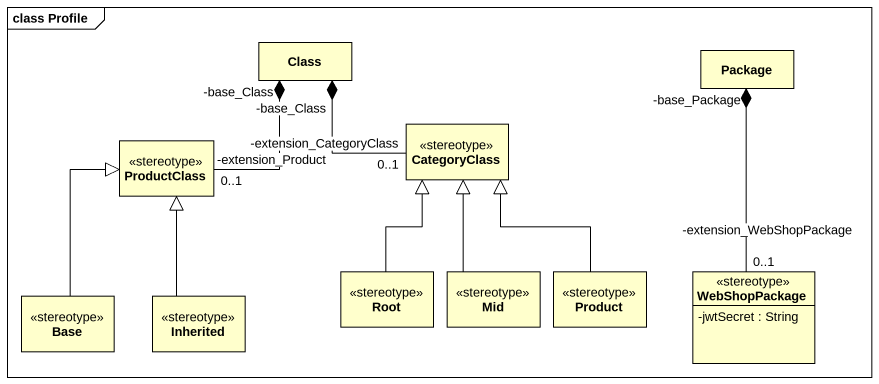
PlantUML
@startuml
mainframe class Profile
hide circle
hide empty members
skinparam classAttributeIconSize 0
class "Class" as Class_
class "Package" as Package_
class CategoryClass <<stereotype>>
class ProductClass <<stereotype>>
class Root <<stereotype>>
class Mid <<stereotype>>
class Product <<stereotype>>
class WebShopPackage <<stereotype>> {
  -jwtSecret : String
}
class Base <<stereotype>>
class Inherited <<stereotype>>
CategoryClass "0..1\n-extension_CategoryClass" -left-* "-base_Class" Class_
ProductClass "0..1\n-extension_Product" -up-* "-base_Class" Class_
Root -up-|> CategoryClass
Mid -up-|> CategoryClass
Product -up-|> CategoryClass
WebShopPackage "0..1\n-extension_WebShopPackage" -up-* "-base_Package" Package_
Base -up-|> ProductClass
Inherited -up-|> ProductClass
@enduml
